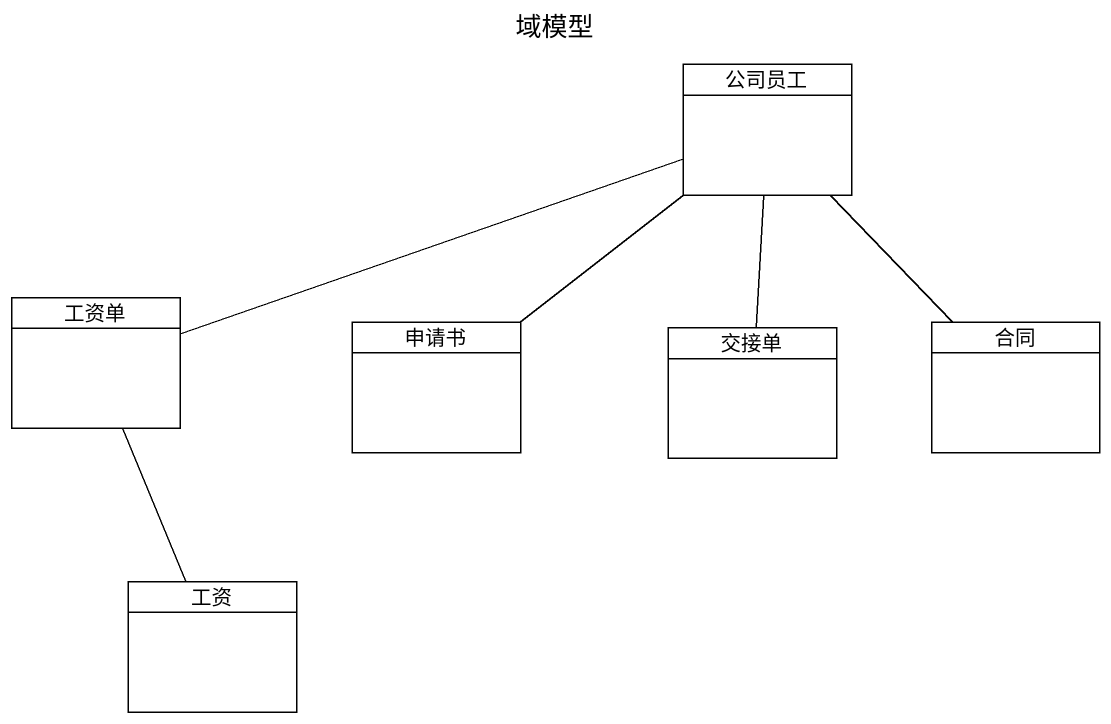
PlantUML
@startuml
title 域模型
hide circle
hide empty members
class 公司员工
class 工资单
class 申请书
class 交接单
class 合同
class 工资
公司员工 -left- 工资单
公司员工 -- 申请书
公司员工 -- 交接单
公司员工 -- 合同
工资 -up- 工资单
@enduml
